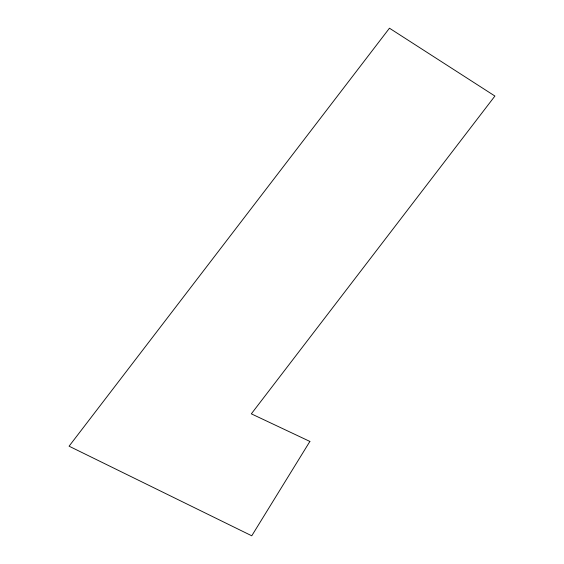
<?xml version="1.0" encoding="UTF-8"?>
<svg xmlns="http://www.w3.org/2000/svg" width="564" height="564" viewBox="0 0 564 564"><rect width="100%" height="100%" fill="white"/><g stroke="black" fill="none" stroke-linecap="round" stroke-linejoin="round"><path stroke-width="0.85" d="M309.89 441.436L251.756 535.8L69.083 446.187L389.463 28.2L494.917 96.042L251.332 413.835L309.89 441.436"/></g></svg>
